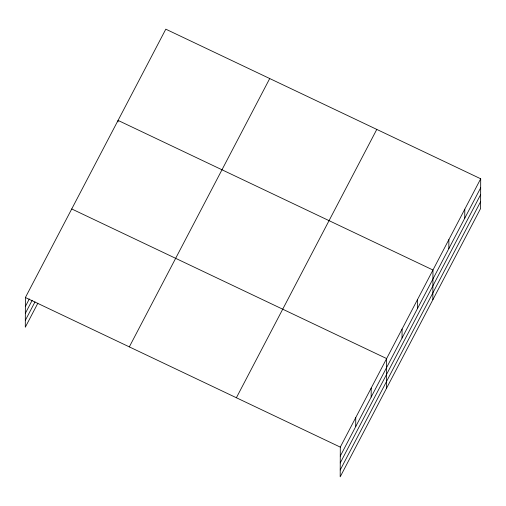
<?xml version="1.0" encoding="UTF-8"?>
<svg xmlns="http://www.w3.org/2000/svg" width="506" height="506" viewBox="0 0 506 506"><rect width="100%" height="100%" fill="white"/><g stroke="black" fill="none" stroke-linecap="round" stroke-linejoin="round"><path stroke-width="0.76" d="M480.7 178.782L340.298 447.121L340.196 476.829L480.599 208.491L480.7 178.782L165.804 29.171L25.401 297.509L25.3 327.218L37.868 303.195M118.062 121.908L118.069 120.409L432.965 270.014L432.858 299.723M355.712 426.602L355.743 417.602M371.157 397.083L371.189 388.083M386.527 388.273L386.628 358.571L71.738 208.959M402.042 338.052L402.074 329.052M417.488 308.534L417.52 299.533M448.847 248.604L448.873 239.604M464.755 218.194L464.786 209.193M25.37 306.51L29.323 298.957M25.351 313.347L32.175 300.305M25.325 320.387L35.022 301.848M129.321 346.882L269.723 78.544M236.384 397.748L376.787 129.409M340.266 456.121L480.668 187.783M340.241 462.952L480.643 194.614M340.222 469.992L480.618 201.654M25.401 297.509L340.298 447.121"/></g></svg>
